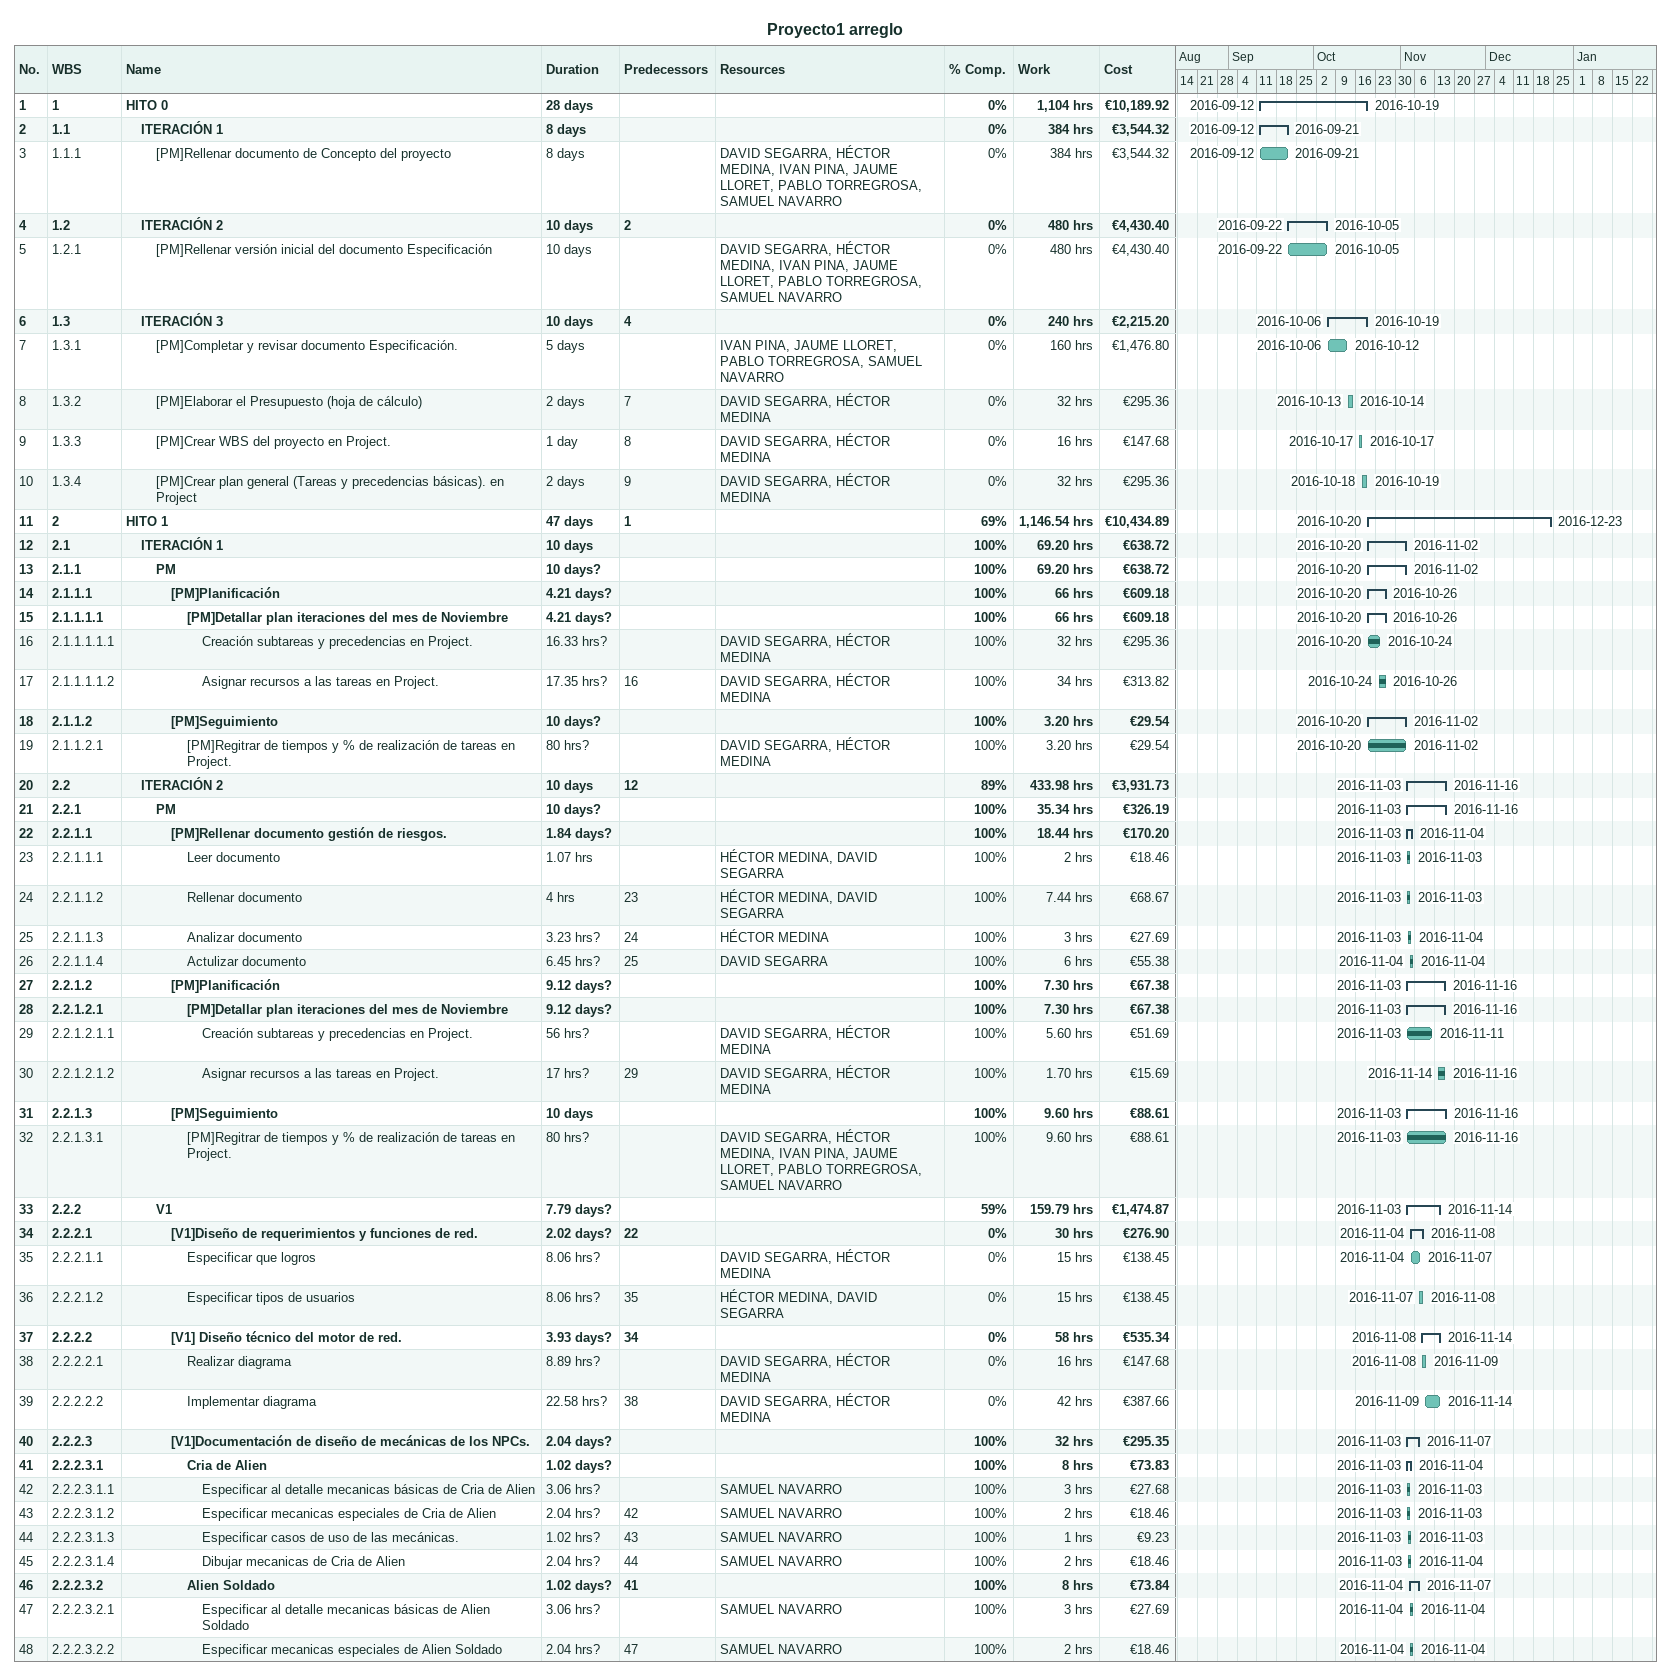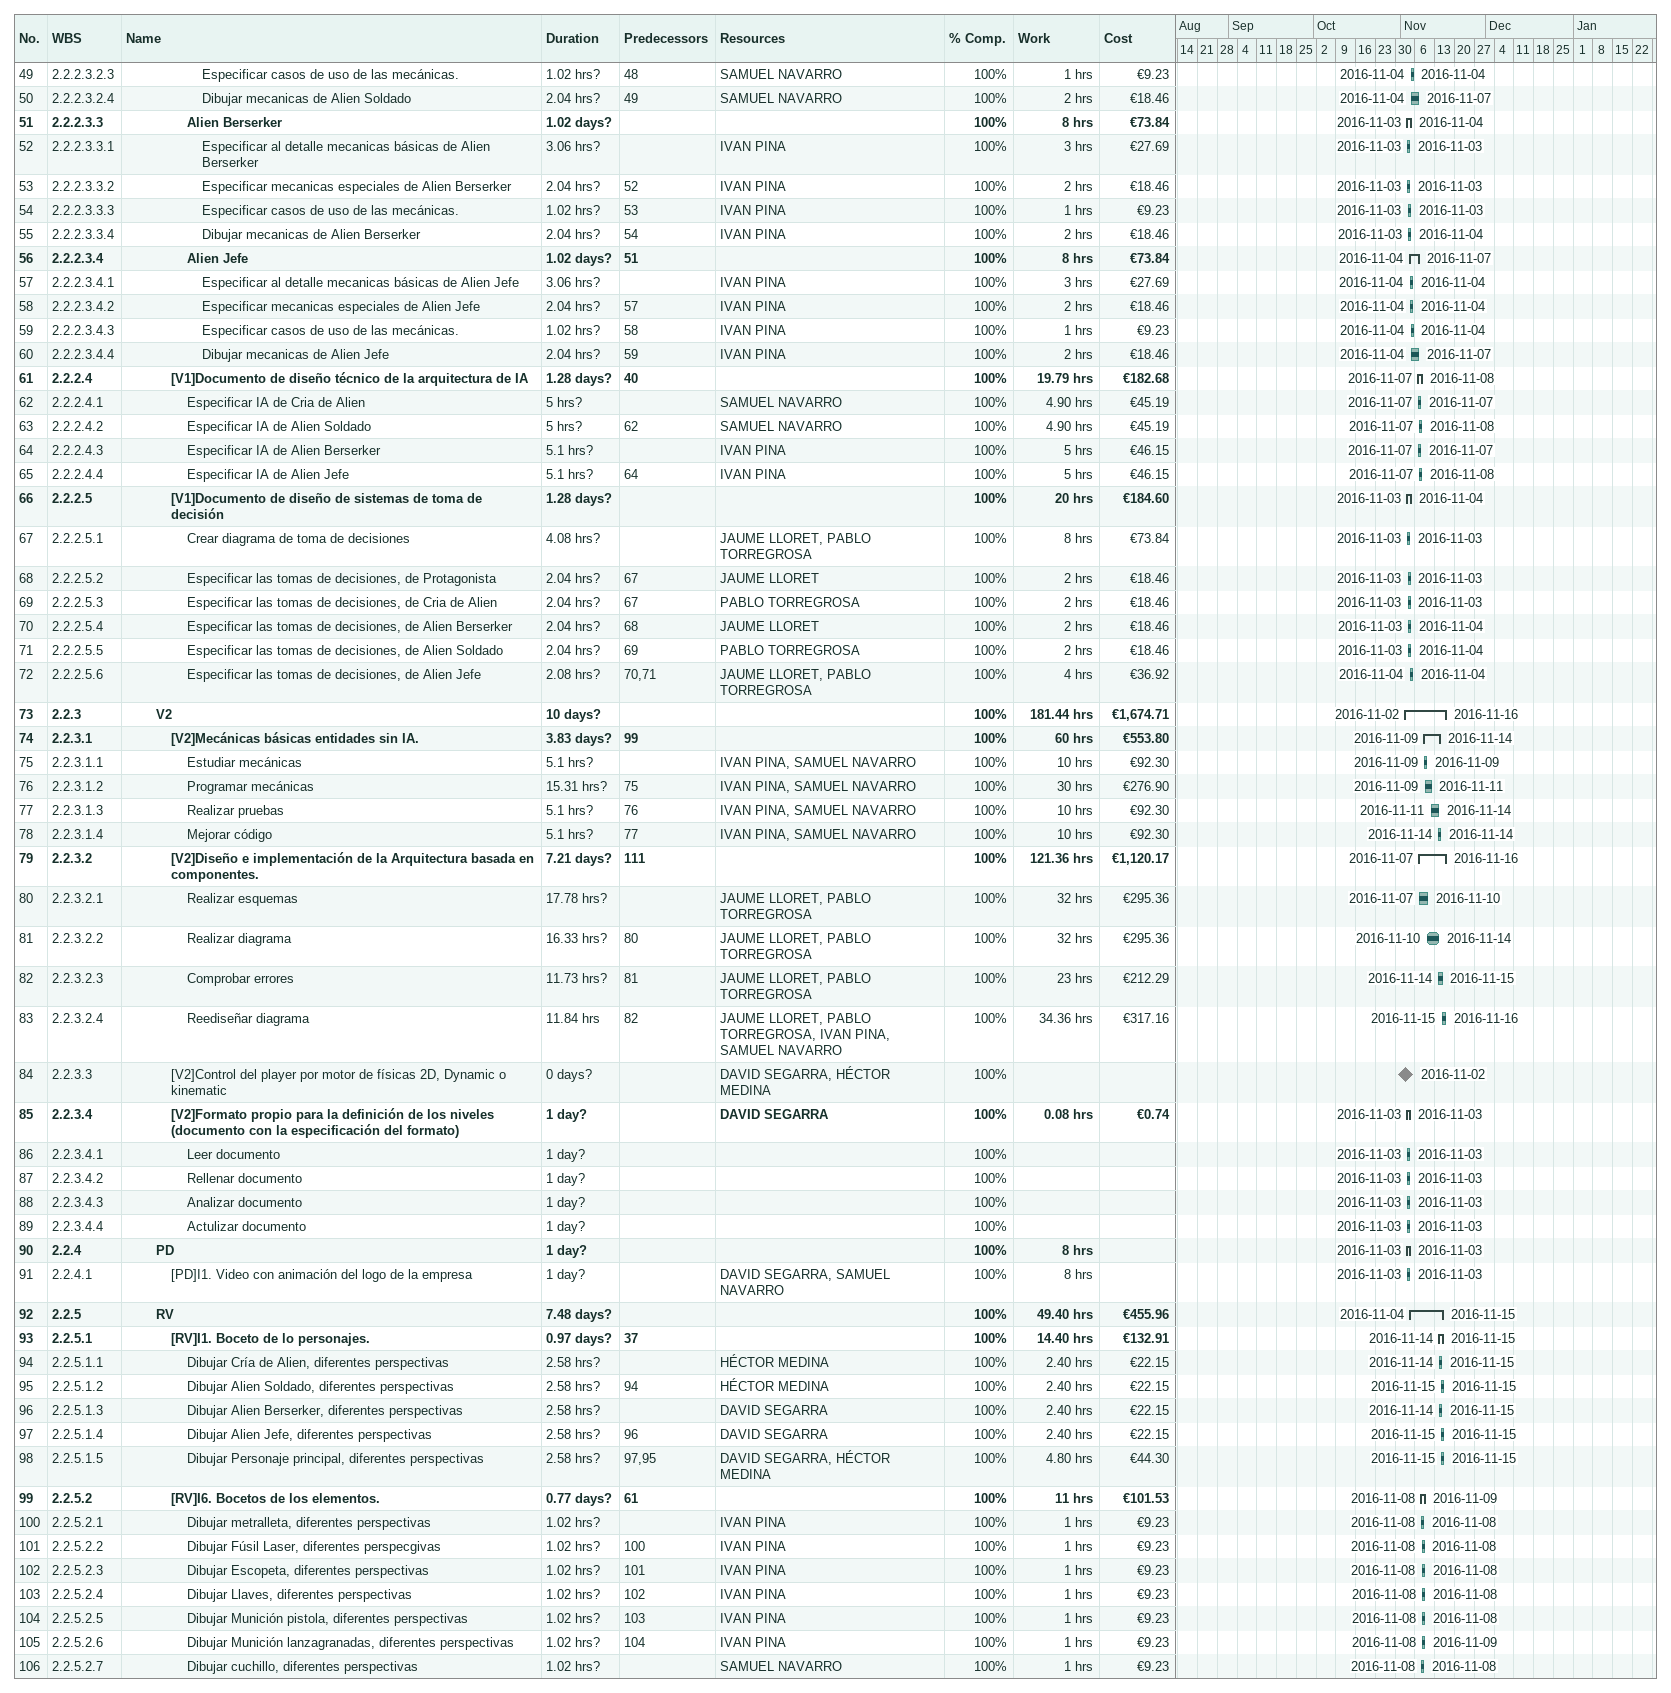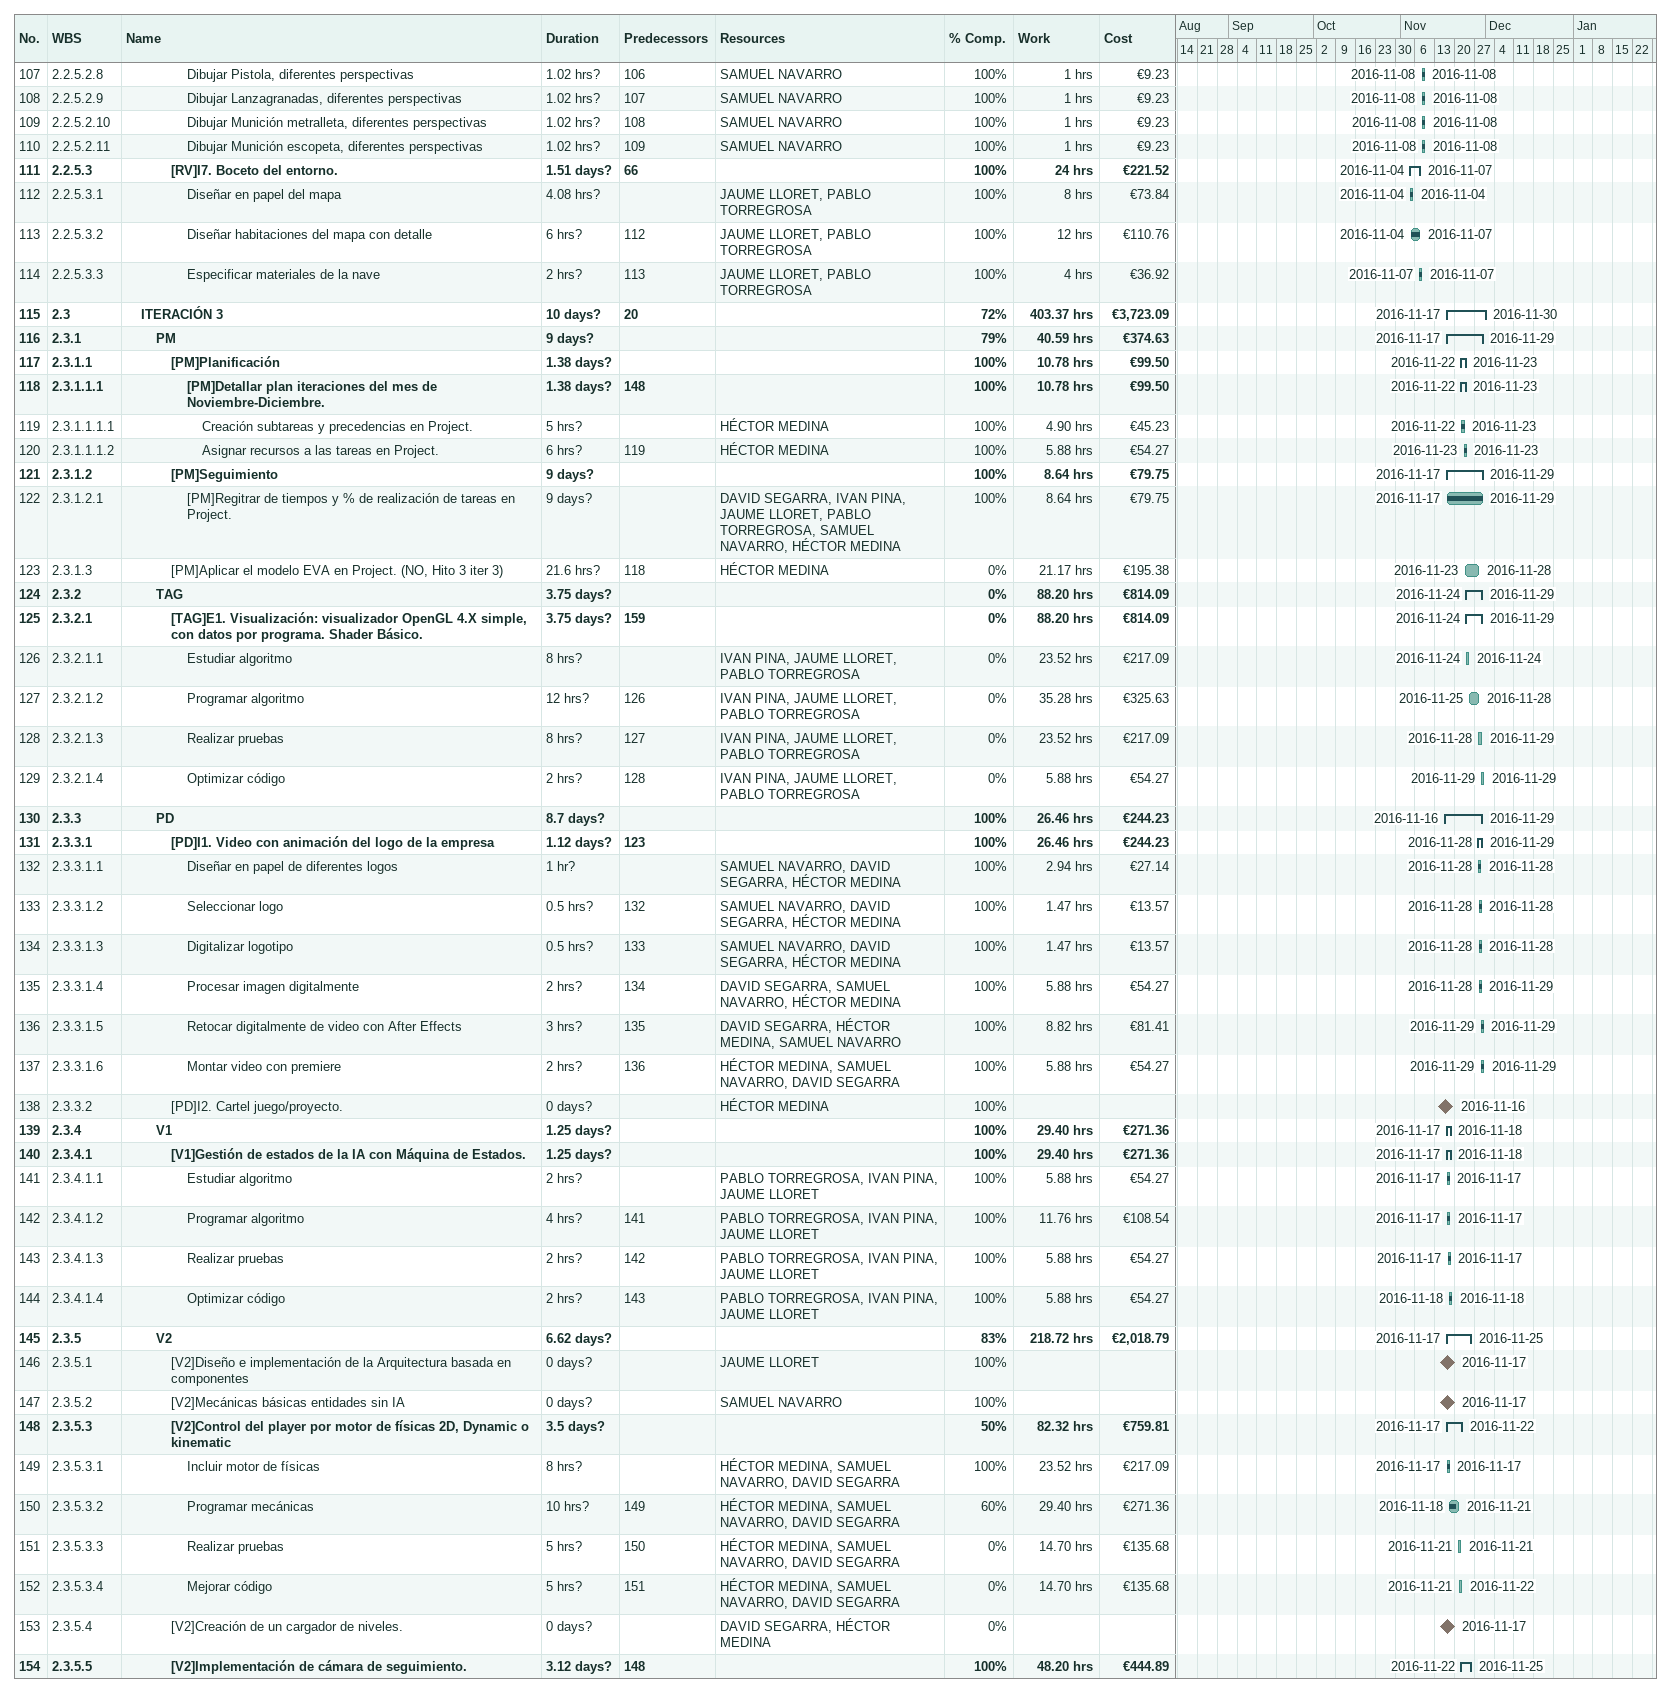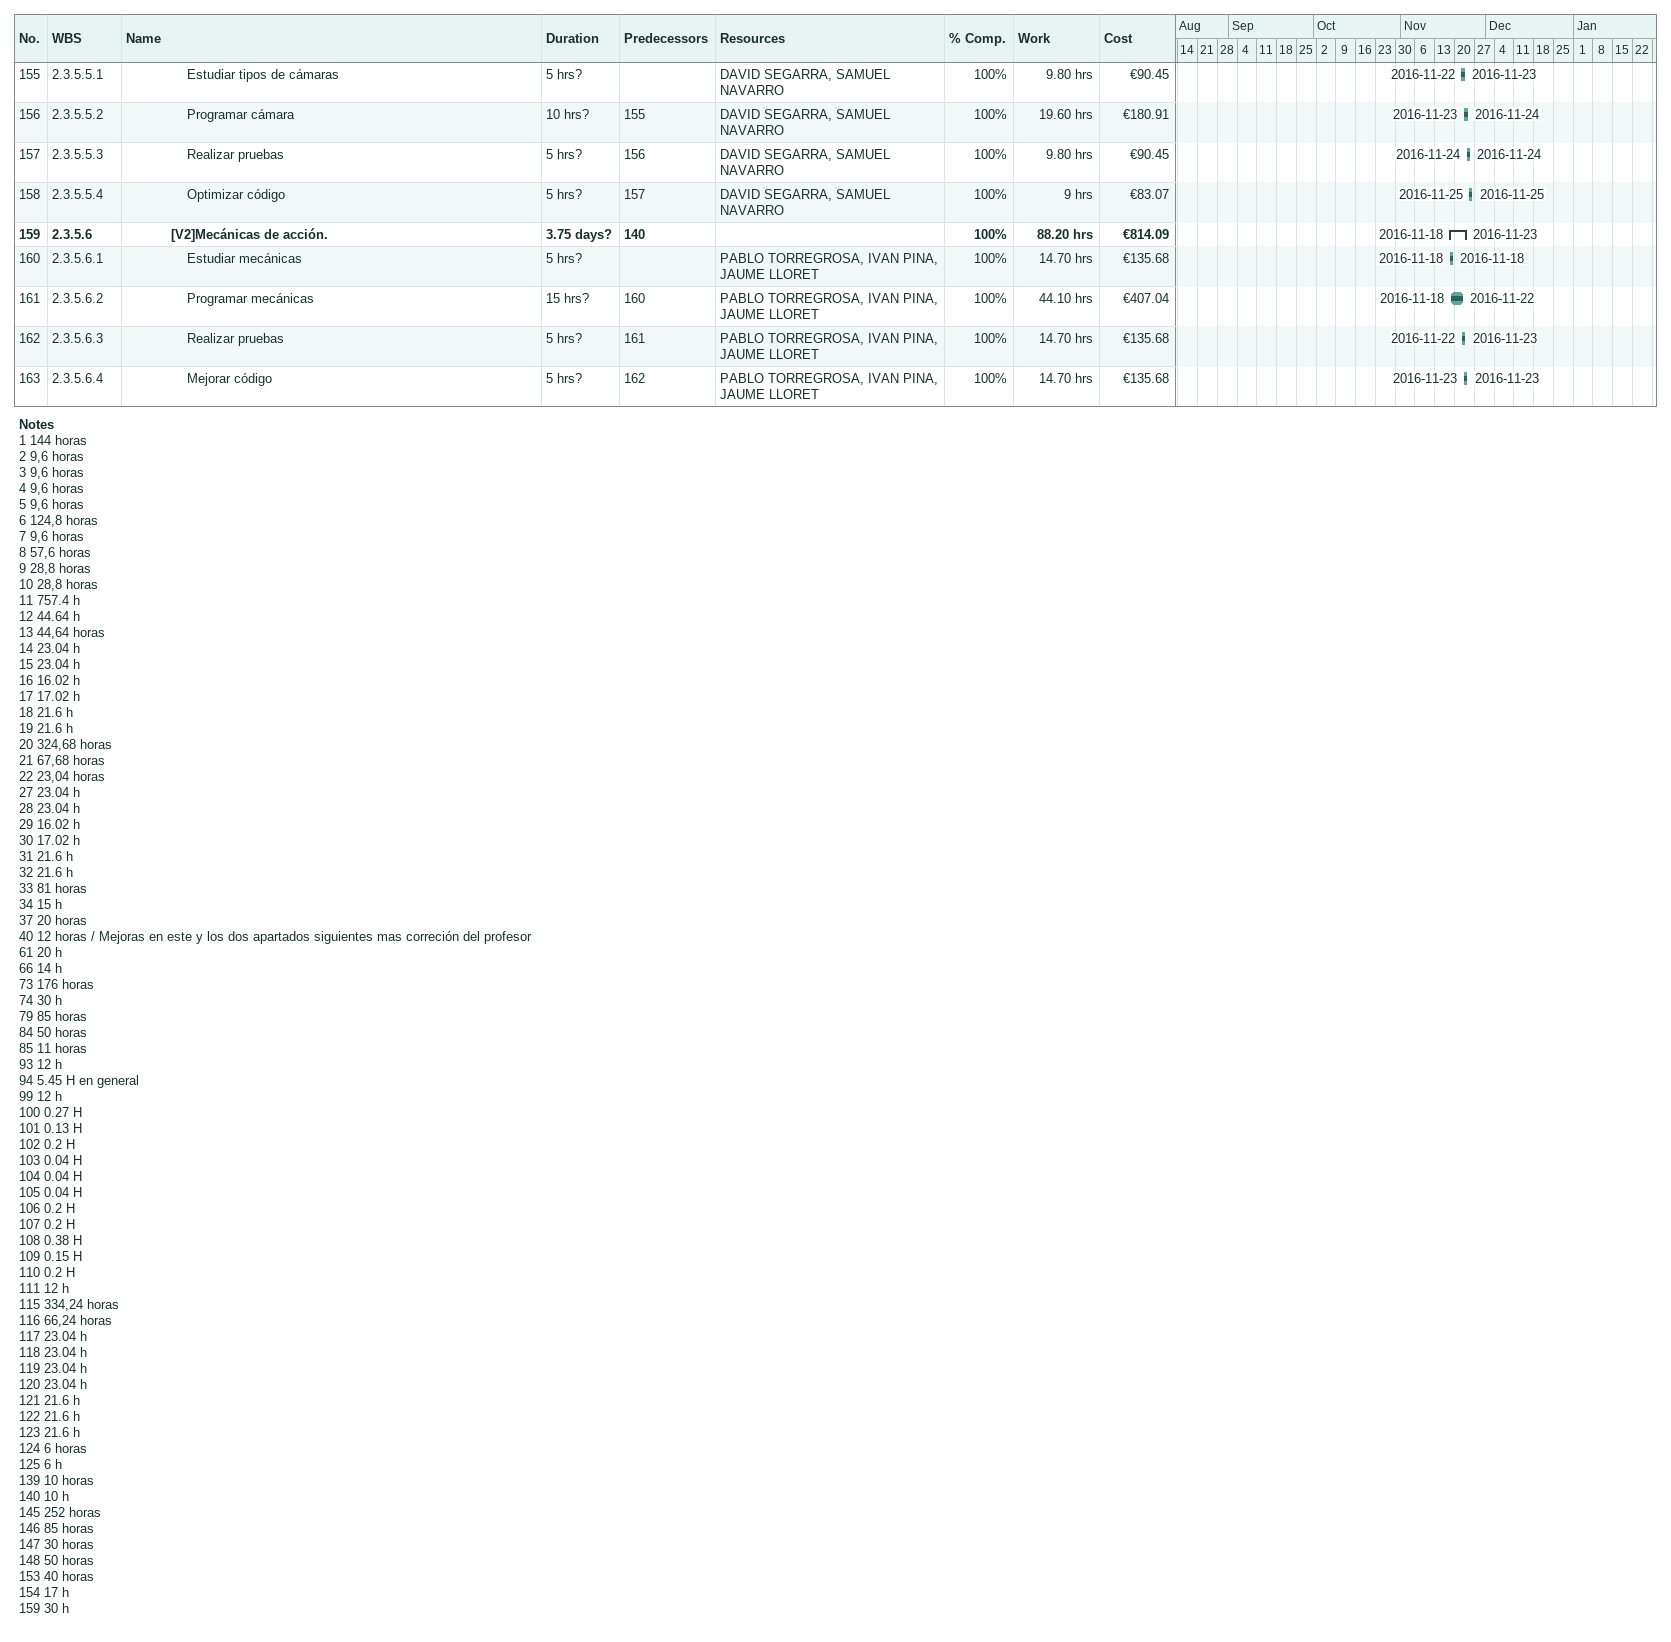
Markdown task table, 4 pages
Proyecto1 arreglo

| ID | WBS | Task | Duration | Start | Finish | Predecessors | Resources | % complete | Work (h) | Cost (€) |
|---|---|---|---|---|---|---|---|---|---|---|
| 1 | 1 | **HITO 0** | 28d | 2016-09-12 | 2016-10-19 |  |  | 0 | 1104 | 10189.92 |
| 2 | 1.1 | **ITERACIÓN 1** | 8d | 2016-09-12 | 2016-09-21 |  |  | 0 | 384 | 3544.32 |
| 3 | 1.1.1 | [PM]Rellenar documento de Concepto del proyecto | 8d | 2016-09-12 | 2016-09-21 |  | DAVID SEGARRA, HÉCTOR MEDINA, IVAN PINA, JAUME LLORET, PABLO TORREGROSA, SAMUEL NAVARRO | 0 | 384 | 3544.32 |
| 4 | 1.2 | **ITERACIÓN 2** | 10d | 2016-09-22 | 2016-10-05 | 2 |  | 0 | 480 | 4430.40 |
| 5 | 1.2.1 | [PM]Rellenar versión inicial del documento Especificación | 10d | 2016-09-22 | 2016-10-05 |  | DAVID SEGARRA, HÉCTOR MEDINA, IVAN PINA, JAUME LLORET, PABLO TORREGROSA, SAMUEL NAVARRO | 0 | 480 | 4430.40 |
| 6 | 1.3 | **ITERACIÓN 3** | 10d | 2016-10-06 | 2016-10-19 | 4 |  | 0 | 240 | 2215.20 |
| 7 | 1.3.1 | [PM]Completar y revisar documento Especificación. | 5d | 2016-10-06 | 2016-10-12 |  | IVAN PINA, JAUME LLORET, PABLO TORREGROSA, SAMUEL NAVARRO | 0 | 160 | 1476.80 |
| 8 | 1.3.2 | [PM]Elaborar el Presupuesto (hoja de cálculo) | 2d | 2016-10-13 | 2016-10-14 | 7 | DAVID SEGARRA, HÉCTOR MEDINA | 0 | 32 | 295.36 |
| 9 | 1.3.3 | [PM]Crear WBS del proyecto en Project. | 1d | 2016-10-17 | 2016-10-17 | 8 | DAVID SEGARRA, HÉCTOR MEDINA | 0 | 16 | 147.68 |
| 10 | 1.3.4 | [PM]Crear plan general (Tareas y precedencias básicas). en Project | 2d | 2016-10-18 | 2016-10-19 | 9 | DAVID SEGARRA, HÉCTOR MEDINA | 0 | 32 | 295.36 |
| 11 | 2 | **HITO 1** | 47d | 2016-10-20 | 2016-12-23 | 1 |  | 69 | 1146.54 | 10434.89 |
| 12 | 2.1 | **ITERACIÓN 1** | 10d | 2016-10-20 | 2016-11-02 |  |  | 100 | 69.20 | 638.72 |
| 13 | 2.1.1 | **PM** | 10d? | 2016-10-20 | 2016-11-02 |  |  | 100 | 69.20 | 638.72 |
| 14 | 2.1.1.1 | **[PM]Planificación** | 4.21d? | 2016-10-20 | 2016-10-26 |  |  | 100 | 66 | 609.18 |
| 15 | 2.1.1.1.1 | **[PM]Detallar plan iteraciones del mes de Noviembre** | 4.21d? | 2016-10-20 | 2016-10-26 |  |  | 100 | 66 | 609.18 |
| 16 | 2.1.1.1.1.1 | Creación subtareas y precedencias en Project. | 16.33h? | 2016-10-20 | 2016-10-24 |  | DAVID SEGARRA, HÉCTOR MEDINA | 100 | 32 | 295.36 |
| 17 | 2.1.1.1.1.2 | Asignar recursos a las tareas en Project. | 17.35h? | 2016-10-24 | 2016-10-26 | 16 | DAVID SEGARRA, HÉCTOR MEDINA | 100 | 34 | 313.82 |
| 18 | 2.1.1.2 | **[PM]Seguimiento** | 10d? | 2016-10-20 | 2016-11-02 |  |  | 100 | 3.20 | 29.54 |
| 19 | 2.1.1.2.1 | [PM]Regitrar de tiempos y % de realización de tareas en Project. | 80h? | 2016-10-20 | 2016-11-02 |  | DAVID SEGARRA, HÉCTOR MEDINA | 100 | 3.20 | 29.54 |
| 20 | 2.2 | **ITERACIÓN 2** | 10d | 2016-11-03 | 2016-11-16 | 12 |  | 89 | 433.98 | 3931.73 |
| 21 | 2.2.1 | **PM** | 10d? | 2016-11-03 | 2016-11-16 |  |  | 100 | 35.34 | 326.19 |
| 22 | 2.2.1.1 | **[PM]Rellenar documento gestión de riesgos.** | 1.84d? | 2016-11-03 | 2016-11-04 |  |  | 100 | 18.44 | 170.20 |
| 23 | 2.2.1.1.1 | Leer documento | 1.07h | 2016-11-03 | 2016-11-03 |  | HÉCTOR MEDINA, DAVID SEGARRA | 100 | 2 | 18.46 |
| 24 | 2.2.1.1.2 | Rellenar documento | 4h | 2016-11-03 | 2016-11-03 | 23 | HÉCTOR MEDINA, DAVID SEGARRA | 100 | 7.44 | 68.67 |
| 25 | 2.2.1.1.3 | Analizar documento | 3.23h? | 2016-11-03 | 2016-11-04 | 24 | HÉCTOR MEDINA | 100 | 3 | 27.69 |
| 26 | 2.2.1.1.4 | Actulizar documento | 6.45h? | 2016-11-04 | 2016-11-04 | 25 | DAVID SEGARRA | 100 | 6 | 55.38 |
| 27 | 2.2.1.2 | **[PM]Planificación** | 9.12d? | 2016-11-03 | 2016-11-16 |  |  | 100 | 7.30 | 67.38 |
| 28 | 2.2.1.2.1 | **[PM]Detallar plan iteraciones del mes de Noviembre** | 9.12d? | 2016-11-03 | 2016-11-16 |  |  | 100 | 7.30 | 67.38 |
| 29 | 2.2.1.2.1.1 | Creación subtareas y precedencias en Project. | 56h? | 2016-11-03 | 2016-11-11 |  | DAVID SEGARRA, HÉCTOR MEDINA | 100 | 5.60 | 51.69 |
| 30 | 2.2.1.2.1.2 | Asignar recursos a las tareas en Project. | 17h? | 2016-11-14 | 2016-11-16 | 29 | DAVID SEGARRA, HÉCTOR MEDINA | 100 | 1.70 | 15.69 |
| 31 | 2.2.1.3 | **[PM]Seguimiento** | 10d | 2016-11-03 | 2016-11-16 |  |  | 100 | 9.60 | 88.61 |
| 32 | 2.2.1.3.1 | [PM]Regitrar de tiempos y % de realización de tareas en Project. | 80h? | 2016-11-03 | 2016-11-16 |  | DAVID SEGARRA, HÉCTOR MEDINA, IVAN PINA, JAUME LLORET, PABLO TORREGROSA, SAMUEL NAVARRO | 100 | 9.60 | 88.61 |
| 33 | 2.2.2 | **V1** | 7.79d? | 2016-11-03 | 2016-11-14 |  |  | 59 | 159.79 | 1474.87 |
| 34 | 2.2.2.1 | **[V1]Diseño de requerimientos y funciones de red.** | 2.02d? | 2016-11-04 | 2016-11-08 | 22 |  | 0 | 30 | 276.90 |
| 35 | 2.2.2.1.1 | Especificar que logros | 8.06h? | 2016-11-04 | 2016-11-07 |  | DAVID SEGARRA, HÉCTOR MEDINA | 0 | 15 | 138.45 |
| 36 | 2.2.2.1.2 | Especificar tipos de usuarios | 8.06h? | 2016-11-07 | 2016-11-08 | 35 | HÉCTOR MEDINA, DAVID SEGARRA | 0 | 15 | 138.45 |
| 37 | 2.2.2.2 | **[V1] Diseño técnico del motor de red.** | 3.93d? | 2016-11-08 | 2016-11-14 | 34 |  | 0 | 58 | 535.34 |
| 38 | 2.2.2.2.1 | Realizar diagrama | 8.89h? | 2016-11-08 | 2016-11-09 |  | DAVID SEGARRA, HÉCTOR MEDINA | 0 | 16 | 147.68 |
| 39 | 2.2.2.2.2 | Implementar diagrama | 22.58h? | 2016-11-09 | 2016-11-14 | 38 | DAVID SEGARRA, HÉCTOR MEDINA | 0 | 42 | 387.66 |
| 40 | 2.2.2.3 | **[V1]Documentación de diseño de mecánicas de los NPCs.** | 2.04d? | 2016-11-03 | 2016-11-07 |  |  | 100 | 32 | 295.35 |
| 41 | 2.2.2.3.1 | **Cria de Alien** | 1.02d? | 2016-11-03 | 2016-11-04 |  |  | 100 | 8 | 73.83 |
| 42 | 2.2.2.3.1.1 | Especificar al detalle mecanicas básicas de Cria de Alien | 3.06h? | 2016-11-03 | 2016-11-03 |  | SAMUEL NAVARRO | 100 | 3 | 27.68 |
| 43 | 2.2.2.3.1.2 | Especificar mecanicas especiales de Cria de Alien | 2.04h? | 2016-11-03 | 2016-11-03 | 42 | SAMUEL NAVARRO | 100 | 2 | 18.46 |
| 44 | 2.2.2.3.1.3 | Especificar casos de uso de las mecánicas. | 1.02h? | 2016-11-03 | 2016-11-03 | 43 | SAMUEL NAVARRO | 100 | 1 | 9.23 |
| 45 | 2.2.2.3.1.4 | Dibujar mecanicas de Cria de Alien | 2.04h? | 2016-11-03 | 2016-11-04 | 44 | SAMUEL NAVARRO | 100 | 2 | 18.46 |
| 46 | 2.2.2.3.2 | **Alien Soldado** | 1.02d? | 2016-11-04 | 2016-11-07 | 41 |  | 100 | 8 | 73.84 |
| 47 | 2.2.2.3.2.1 | Especificar al detalle mecanicas básicas de Alien Soldado | 3.06h? | 2016-11-04 | 2016-11-04 |  | SAMUEL NAVARRO | 100 | 3 | 27.69 |
| 48 | 2.2.2.3.2.2 | Especificar mecanicas especiales de Alien Soldado | 2.04h? | 2016-11-04 | 2016-11-04 | 47 | SAMUEL NAVARRO | 100 | 2 | 18.46 |
| 49 | 2.2.2.3.2.3 | Especificar casos de uso de las mecánicas. | 1.02h? | 2016-11-04 | 2016-11-04 | 48 | SAMUEL NAVARRO | 100 | 1 | 9.23 |
| 50 | 2.2.2.3.2.4 | Dibujar mecanicas de Alien Soldado | 2.04h? | 2016-11-04 | 2016-11-07 | 49 | SAMUEL NAVARRO | 100 | 2 | 18.46 |
| 51 | 2.2.2.3.3 | **Alien Berserker** | 1.02d? | 2016-11-03 | 2016-11-04 |  |  | 100 | 8 | 73.84 |
| 52 | 2.2.2.3.3.1 | Especificar al detalle mecanicas básicas de Alien Berserker | 3.06h? | 2016-11-03 | 2016-11-03 |  | IVAN PINA | 100 | 3 | 27.69 |
| 53 | 2.2.2.3.3.2 | Especificar mecanicas especiales de Alien Berserker | 2.04h? | 2016-11-03 | 2016-11-03 | 52 | IVAN PINA | 100 | 2 | 18.46 |
| 54 | 2.2.2.3.3.3 | Especificar casos de uso de las mecánicas. | 1.02h? | 2016-11-03 | 2016-11-03 | 53 | IVAN PINA | 100 | 1 | 9.23 |
| 55 | 2.2.2.3.3.4 | Dibujar mecanicas de Alien Berserker | 2.04h? | 2016-11-03 | 2016-11-04 | 54 | IVAN PINA | 100 | 2 | 18.46 |
| 56 | 2.2.2.3.4 | **Alien Jefe** | 1.02d? | 2016-11-04 | 2016-11-07 | 51 |  | 100 | 8 | 73.84 |
| 57 | 2.2.2.3.4.1 | Especificar al detalle mecanicas básicas de Alien Jefe | 3.06h? | 2016-11-04 | 2016-11-04 |  | IVAN PINA | 100 | 3 | 27.69 |
| 58 | 2.2.2.3.4.2 | Especificar mecanicas especiales de Alien Jefe | 2.04h? | 2016-11-04 | 2016-11-04 | 57 | IVAN PINA | 100 | 2 | 18.46 |
| 59 | 2.2.2.3.4.3 | Especificar casos de uso de las mecánicas. | 1.02h? | 2016-11-04 | 2016-11-04 | 58 | IVAN PINA | 100 | 1 | 9.23 |
| 60 | 2.2.2.3.4.4 | Dibujar mecanicas de Alien Jefe | 2.04h? | 2016-11-04 | 2016-11-07 | 59 | IVAN PINA | 100 | 2 | 18.46 |
| 61 | 2.2.2.4 | **[V1]Documento de diseño técnico de la arquitectura de IA** | 1.28d? | 2016-11-07 | 2016-11-08 | 40 |  | 100 | 19.79 | 182.68 |
| 62 | 2.2.2.4.1 | Especificar IA de Cria de Alien | 5h? | 2016-11-07 | 2016-11-07 |  | SAMUEL NAVARRO | 100 | 4.90 | 45.19 |
| 63 | 2.2.2.4.2 | Especificar IA de Alien Soldado | 5h? | 2016-11-07 | 2016-11-08 | 62 | SAMUEL NAVARRO | 100 | 4.90 | 45.19 |
| 64 | 2.2.2.4.3 | Especificar IA de Alien Berserker | 5.1h? | 2016-11-07 | 2016-11-07 |  | IVAN PINA | 100 | 5 | 46.15 |
| 65 | 2.2.2.4.4 | Especificar IA de Alien Jefe | 5.1h? | 2016-11-07 | 2016-11-08 | 64 | IVAN PINA | 100 | 5 | 46.15 |
| 66 | 2.2.2.5 | **[V1]Documento de diseño de sistemas de toma de decisión** | 1.28d? | 2016-11-03 | 2016-11-04 |  |  | 100 | 20 | 184.60 |
| 67 | 2.2.2.5.1 | Crear diagrama de toma de decisiones | 4.08h? | 2016-11-03 | 2016-11-03 |  | JAUME LLORET, PABLO TORREGROSA | 100 | 8 | 73.84 |
| 68 | 2.2.2.5.2 | Especificar las tomas de decisiones, de Protagonista | 2.04h? | 2016-11-03 | 2016-11-03 | 67 | JAUME LLORET | 100 | 2 | 18.46 |
| 69 | 2.2.2.5.3 | Especificar las tomas de decisiones, de Cria de Alien | 2.04h? | 2016-11-03 | 2016-11-03 | 67 | PABLO TORREGROSA | 100 | 2 | 18.46 |
| 70 | 2.2.2.5.4 | Especificar las tomas de decisiones, de Alien Berserker | 2.04h? | 2016-11-03 | 2016-11-04 | 68 | JAUME LLORET | 100 | 2 | 18.46 |
| 71 | 2.2.2.5.5 | Especificar las tomas de decisiones, de Alien Soldado | 2.04h? | 2016-11-03 | 2016-11-04 | 69 | PABLO TORREGROSA | 100 | 2 | 18.46 |
| 72 | 2.2.2.5.6 | Especificar las tomas de decisiones, de Alien Jefe | 2.08h? | 2016-11-04 | 2016-11-04 | 70, 71 | JAUME LLORET, PABLO TORREGROSA | 100 | 4 | 36.92 |
| 73 | 2.2.3 | **V2** | 10d? | 2016-11-02 | 2016-11-16 |  |  | 100 | 181.44 | 1674.71 |
| 74 | 2.2.3.1 | **[V2]Mecánicas básicas entidades sin IA.** | 3.83d? | 2016-11-09 | 2016-11-14 | 99 |  | 100 | 60 | 553.80 |
| 75 | 2.2.3.1.1 | Estudiar mecánicas | 5.1h? | 2016-11-09 | 2016-11-09 |  | IVAN PINA, SAMUEL NAVARRO | 100 | 10 | 92.30 |
| 76 | 2.2.3.1.2 | Programar mecánicas | 15.31h? | 2016-11-09 | 2016-11-11 | 75 | IVAN PINA, SAMUEL NAVARRO | 100 | 30 | 276.90 |
| 77 | 2.2.3.1.3 | Realizar pruebas | 5.1h? | 2016-11-11 | 2016-11-14 | 76 | IVAN PINA, SAMUEL NAVARRO | 100 | 10 | 92.30 |
| 78 | 2.2.3.1.4 | Mejorar código | 5.1h? | 2016-11-14 | 2016-11-14 | 77 | IVAN PINA, SAMUEL NAVARRO | 100 | 10 | 92.30 |
| 79 | 2.2.3.2 | **[V2]Diseño e implementación de la Arquitectura basada en componentes.** | 7.21d? | 2016-11-07 | 2016-11-16 | 111 |  | 100 | 121.36 | 1120.17 |
| 80 | 2.2.3.2.1 | Realizar esquemas | 17.78h? | 2016-11-07 | 2016-11-10 |  | JAUME LLORET, PABLO TORREGROSA | 100 | 32 | 295.36 |
| 81 | 2.2.3.2.2 | Realizar diagrama | 16.33h? | 2016-11-10 | 2016-11-14 | 80 | JAUME LLORET, PABLO TORREGROSA | 100 | 32 | 295.36 |
| 82 | 2.2.3.2.3 | Comprobar errores | 11.73h? | 2016-11-14 | 2016-11-15 | 81 | JAUME LLORET, PABLO TORREGROSA | 100 | 23 | 212.29 |
| 83 | 2.2.3.2.4 | Reediseñar diagrama | 11.84h | 2016-11-15 | 2016-11-16 | 82 | JAUME LLORET, PABLO TORREGROSA, IVAN PINA, SAMUEL NAVARRO | 100 | 34.36 | 317.16 |
| 84 | 2.2.3.3 | [V2]Control del player por motor de físicas 2D, Dynamic o kinematic | 0d? | 2016-11-02 | 2016-11-02 |  | DAVID SEGARRA, HÉCTOR MEDINA | 100 |  |  |
| 85 | 2.2.3.4 | **[V2]Formato propio para la definición de los niveles (documento con la especificación del formato)** | 1d? | 2016-11-03 | 2016-11-03 |  | DAVID SEGARRA | 100 | 0.08 | 0.74 |
| 86 | 2.2.3.4.1 | Leer documento | 1d? | 2016-11-03 | 2016-11-03 |  |  | 100 |  |  |
| 87 | 2.2.3.4.2 | Rellenar documento | 1d? | 2016-11-03 | 2016-11-03 |  |  | 100 |  |  |
| 88 | 2.2.3.4.3 | Analizar documento | 1d? | 2016-11-03 | 2016-11-03 |  |  | 100 |  |  |
| 89 | 2.2.3.4.4 | Actulizar documento | 1d? | 2016-11-03 | 2016-11-03 |  |  | 100 |  |  |
| 90 | 2.2.4 | **PD** | 1d? | 2016-11-03 | 2016-11-03 |  |  | 100 | 8 |  |
| 91 | 2.2.4.1 | [PD]I1. Video con animación del logo de la empresa | 1d? | 2016-11-03 | 2016-11-03 |  | DAVID SEGARRA, SAMUEL NAVARRO | 100 | 8 |  |
| 92 | 2.2.5 | **RV** | 7.48d? | 2016-11-04 | 2016-11-15 |  |  | 100 | 49.40 | 455.96 |
| 93 | 2.2.5.1 | **[RV]I1. Boceto de lo personajes.** | 0.97d? | 2016-11-14 | 2016-11-15 | 37 |  | 100 | 14.40 | 132.91 |
| 94 | 2.2.5.1.1 | Dibujar Cría de Alien, diferentes perspectivas | 2.58h? | 2016-11-14 | 2016-11-15 |  | HÉCTOR MEDINA | 100 | 2.40 | 22.15 |
| 95 | 2.2.5.1.2 | Dibujar Alien Soldado, diferentes perspectivas | 2.58h? | 2016-11-15 | 2016-11-15 | 94 | HÉCTOR MEDINA | 100 | 2.40 | 22.15 |
| 96 | 2.2.5.1.3 | Dibujar Alien Berserker, diferentes perspectivas | 2.58h? | 2016-11-14 | 2016-11-15 |  | DAVID SEGARRA | 100 | 2.40 | 22.15 |
| 97 | 2.2.5.1.4 | Dibujar Alien Jefe, diferentes perspectivas | 2.58h? | 2016-11-15 | 2016-11-15 | 96 | DAVID SEGARRA | 100 | 2.40 | 22.15 |
| 98 | 2.2.5.1.5 | Dibujar Personaje principal, diferentes perspectivas | 2.58h? | 2016-11-15 | 2016-11-15 | 97, 95 | DAVID SEGARRA, HÉCTOR MEDINA | 100 | 4.80 | 44.30 |
| 99 | 2.2.5.2 | **[RV]I6. Bocetos de los elementos.** | 0.77d? | 2016-11-08 | 2016-11-09 | 61 |  | 100 | 11 | 101.53 |
| 100 | 2.2.5.2.1 | Dibujar metralleta, diferentes perspectivas | 1.02h? | 2016-11-08 | 2016-11-08 |  | IVAN PINA | 100 | 1 | 9.23 |
| 101 | 2.2.5.2.2 | Dibujar Fúsil Laser, diferentes perspecgivas | 1.02h? | 2016-11-08 | 2016-11-08 | 100 | IVAN PINA | 100 | 1 | 9.23 |
| 102 | 2.2.5.2.3 | Dibujar Escopeta, diferentes perspectivas | 1.02h? | 2016-11-08 | 2016-11-08 | 101 | IVAN PINA | 100 | 1 | 9.23 |
| 103 | 2.2.5.2.4 | Dibujar Llaves, diferentes perspectivas | 1.02h? | 2016-11-08 | 2016-11-08 | 102 | IVAN PINA | 100 | 1 | 9.23 |
| 104 | 2.2.5.2.5 | Dibujar Munición pistola, diferentes perspectivas | 1.02h? | 2016-11-08 | 2016-11-08 | 103 | IVAN PINA | 100 | 1 | 9.23 |
| 105 | 2.2.5.2.6 | Dibujar Munición lanzagranadas, diferentes perspectivas | 1.02h? | 2016-11-08 | 2016-11-09 | 104 | IVAN PINA | 100 | 1 | 9.23 |
| 106 | 2.2.5.2.7 | Dibujar cuchillo, diferentes perspectivas | 1.02h? | 2016-11-08 | 2016-11-08 |  | SAMUEL NAVARRO | 100 | 1 | 9.23 |
| 107 | 2.2.5.2.8 | Dibujar Pistola, diferentes perspectivas | 1.02h? | 2016-11-08 | 2016-11-08 | 106 | SAMUEL NAVARRO | 100 | 1 | 9.23 |
| 108 | 2.2.5.2.9 | Dibujar Lanzagranadas, diferentes perspectivas | 1.02h? | 2016-11-08 | 2016-11-08 | 107 | SAMUEL NAVARRO | 100 | 1 | 9.23 |
| 109 | 2.2.5.2.10 | Dibujar Munición metralleta, diferentes perspectivas | 1.02h? | 2016-11-08 | 2016-11-08 | 108 | SAMUEL NAVARRO | 100 | 1 | 9.23 |
| 110 | 2.2.5.2.11 | Dibujar Munición escopeta, diferentes perspectivas | 1.02h? | 2016-11-08 | 2016-11-08 | 109 | SAMUEL NAVARRO | 100 | 1 | 9.23 |
| 111 | 2.2.5.3 | **[RV]I7. Boceto del entorno.** | 1.51d? | 2016-11-04 | 2016-11-07 | 66 |  | 100 | 24 | 221.52 |
| 112 | 2.2.5.3.1 | Diseñar en papel del mapa | 4.08h? | 2016-11-04 | 2016-11-04 |  | JAUME LLORET, PABLO TORREGROSA | 100 | 8 | 73.84 |
| 113 | 2.2.5.3.2 | Diseñar habitaciones del mapa con detalle | 6h? | 2016-11-04 | 2016-11-07 | 112 | JAUME LLORET, PABLO TORREGROSA | 100 | 12 | 110.76 |
| 114 | 2.2.5.3.3 | Especificar materiales de la nave | 2h? | 2016-11-07 | 2016-11-07 | 113 | JAUME LLORET, PABLO TORREGROSA | 100 | 4 | 36.92 |
| 115 | 2.3 | **ITERACIÓN 3** | 10d? | 2016-11-17 | 2016-11-30 | 20 |  | 72 | 403.37 | 3723.09 |
| 116 | 2.3.1 | **PM** | 9d? | 2016-11-17 | 2016-11-29 |  |  | 79 | 40.59 | 374.63 |
| 117 | 2.3.1.1 | **[PM]Planificación** | 1.38d? | 2016-11-22 | 2016-11-23 |  |  | 100 | 10.78 | 99.50 |
| 118 | 2.3.1.1.1 | **[PM]Detallar plan iteraciones del mes de Noviembre-Diciembre.** | 1.38d? | 2016-11-22 | 2016-11-23 | 148 |  | 100 | 10.78 | 99.50 |
| 119 | 2.3.1.1.1.1 | Creación subtareas y precedencias en Project. | 5h? | 2016-11-22 | 2016-11-23 |  | HÉCTOR MEDINA | 100 | 4.90 | 45.23 |
| 120 | 2.3.1.1.1.2 | Asignar recursos a las tareas en Project. | 6h? | 2016-11-23 | 2016-11-23 | 119 | HÉCTOR MEDINA | 100 | 5.88 | 54.27 |
| 121 | 2.3.1.2 | **[PM]Seguimiento** | 9d? | 2016-11-17 | 2016-11-29 |  |  | 100 | 8.64 | 79.75 |
| 122 | 2.3.1.2.1 | [PM]Regitrar de tiempos y % de realización de tareas en Project. | 9d? | 2016-11-17 | 2016-11-29 |  | DAVID SEGARRA, IVAN PINA, JAUME LLORET, PABLO TORREGROSA, SAMUEL NAVARRO, HÉCTOR MEDINA | 100 | 8.64 | 79.75 |
| 123 | 2.3.1.3 | [PM]Aplicar el modelo EVA en Project. (NO, Hito 3 iter 3) | 21.6h? | 2016-11-23 | 2016-11-28 | 118 | HÉCTOR MEDINA | 0 | 21.17 | 195.38 |
| 124 | 2.3.2 | **TAG** | 3.75d? | 2016-11-24 | 2016-11-29 |  |  | 0 | 88.20 | 814.09 |
| 125 | 2.3.2.1 | **[TAG]E1. Visualización: visualizador OpenGL 4.X simple, con datos por programa. Shader Básico.** | 3.75d? | 2016-11-24 | 2016-11-29 | 159 |  | 0 | 88.20 | 814.09 |
| 126 | 2.3.2.1.1 | Estudiar algoritmo | 8h? | 2016-11-24 | 2016-11-24 |  | IVAN PINA, JAUME LLORET, PABLO TORREGROSA | 0 | 23.52 | 217.09 |
| 127 | 2.3.2.1.2 | Programar algoritmo | 12h? | 2016-11-25 | 2016-11-28 | 126 | IVAN PINA, JAUME LLORET, PABLO TORREGROSA | 0 | 35.28 | 325.63 |
| 128 | 2.3.2.1.3 | Realizar pruebas | 8h? | 2016-11-28 | 2016-11-29 | 127 | IVAN PINA, JAUME LLORET, PABLO TORREGROSA | 0 | 23.52 | 217.09 |
| 129 | 2.3.2.1.4 | Optimizar código | 2h? | 2016-11-29 | 2016-11-29 | 128 | IVAN PINA, JAUME LLORET, PABLO TORREGROSA | 0 | 5.88 | 54.27 |
| 130 | 2.3.3 | **PD** | 8.7d? | 2016-11-16 | 2016-11-29 |  |  | 100 | 26.46 | 244.23 |
| 131 | 2.3.3.1 | **[PD]I1. Video con animación del logo de la empresa** | 1.12d? | 2016-11-28 | 2016-11-29 | 123 |  | 100 | 26.46 | 244.23 |
| 132 | 2.3.3.1.1 | Diseñar en papel de diferentes logos | 1h? | 2016-11-28 | 2016-11-28 |  | SAMUEL NAVARRO, DAVID SEGARRA, HÉCTOR MEDINA | 100 | 2.94 | 27.14 |
| 133 | 2.3.3.1.2 | Seleccionar logo | 0.5h? | 2016-11-28 | 2016-11-28 | 132 | SAMUEL NAVARRO, DAVID SEGARRA, HÉCTOR MEDINA | 100 | 1.47 | 13.57 |
| 134 | 2.3.3.1.3 | Digitalizar logotipo | 0.5h? | 2016-11-28 | 2016-11-28 | 133 | SAMUEL NAVARRO, DAVID SEGARRA, HÉCTOR MEDINA | 100 | 1.47 | 13.57 |
| 135 | 2.3.3.1.4 | Procesar imagen digitalmente | 2h? | 2016-11-28 | 2016-11-29 | 134 | DAVID SEGARRA, SAMUEL NAVARRO, HÉCTOR MEDINA | 100 | 5.88 | 54.27 |
| 136 | 2.3.3.1.5 | Retocar digitalmente de video con After Effects | 3h? | 2016-11-29 | 2016-11-29 | 135 | DAVID SEGARRA, HÉCTOR MEDINA, SAMUEL NAVARRO | 100 | 8.82 | 81.41 |
| 137 | 2.3.3.1.6 | Montar video con premiere | 2h? | 2016-11-29 | 2016-11-29 | 136 | HÉCTOR MEDINA, SAMUEL NAVARRO, DAVID SEGARRA | 100 | 5.88 | 54.27 |
| 138 | 2.3.3.2 | [PD]I2. Cartel juego/proyecto. | 0d? | 2016-11-16 | 2016-11-16 |  | HÉCTOR MEDINA | 100 |  |  |
| 139 | 2.3.4 | **V1** | 1.25d? | 2016-11-17 | 2016-11-18 |  |  | 100 | 29.40 | 271.36 |
| 140 | 2.3.4.1 | **[V1]Gestión de estados de la IA con Máquina de Estados.** | 1.25d? | 2016-11-17 | 2016-11-18 |  |  | 100 | 29.40 | 271.36 |
| 141 | 2.3.4.1.1 | Estudiar algoritmo | 2h? | 2016-11-17 | 2016-11-17 |  | PABLO TORREGROSA, IVAN PINA, JAUME LLORET | 100 | 5.88 | 54.27 |
| 142 | 2.3.4.1.2 | Programar algoritmo | 4h? | 2016-11-17 | 2016-11-17 | 141 | PABLO TORREGROSA, IVAN PINA, JAUME LLORET | 100 | 11.76 | 108.54 |
| 143 | 2.3.4.1.3 | Realizar pruebas | 2h? | 2016-11-17 | 2016-11-17 | 142 | PABLO TORREGROSA, IVAN PINA, JAUME LLORET | 100 | 5.88 | 54.27 |
| 144 | 2.3.4.1.4 | Optimizar código | 2h? | 2016-11-18 | 2016-11-18 | 143 | PABLO TORREGROSA, IVAN PINA, JAUME LLORET | 100 | 5.88 | 54.27 |
| 145 | 2.3.5 | **V2** | 6.62d? | 2016-11-17 | 2016-11-25 |  |  | 83 | 218.72 | 2018.79 |
| 146 | 2.3.5.1 | [V2]Diseño e implementación de la Arquitectura basada en componentes | 0d? | 2016-11-17 | 2016-11-17 |  | JAUME LLORET | 100 |  |  |
| 147 | 2.3.5.2 | [V2]Mecánicas básicas entidades sin IA | 0d? | 2016-11-17 | 2016-11-17 |  | SAMUEL NAVARRO | 100 |  |  |
| 148 | 2.3.5.3 | **[V2]Control del player por motor de físicas 2D, Dynamic o kinematic** | 3.5d? | 2016-11-17 | 2016-11-22 |  |  | 50 | 82.32 | 759.81 |
| 149 | 2.3.5.3.1 | Incluir motor de físicas | 8h? | 2016-11-17 | 2016-11-17 |  | HÉCTOR MEDINA, SAMUEL NAVARRO, DAVID SEGARRA | 100 | 23.52 | 217.09 |
| 150 | 2.3.5.3.2 | Programar mecánicas | 10h? | 2016-11-18 | 2016-11-21 | 149 | HÉCTOR MEDINA, SAMUEL NAVARRO, DAVID SEGARRA | 60 | 29.40 | 271.36 |
| 151 | 2.3.5.3.3 | Realizar pruebas | 5h? | 2016-11-21 | 2016-11-21 | 150 | HÉCTOR MEDINA, SAMUEL NAVARRO, DAVID SEGARRA | 0 | 14.70 | 135.68 |
| 152 | 2.3.5.3.4 | Mejorar código | 5h? | 2016-11-21 | 2016-11-22 | 151 | HÉCTOR MEDINA, SAMUEL NAVARRO, DAVID SEGARRA | 0 | 14.70 | 135.68 |
| 153 | 2.3.5.4 | [V2]Creación de un cargador de niveles. | 0d? | 2016-11-17 | 2016-11-17 |  | DAVID SEGARRA, HÉCTOR MEDINA | 0 |  |  |
| 154 | 2.3.5.5 | **[V2]Implementación de cámara de seguimiento.** | 3.12d? | 2016-11-22 | 2016-11-25 | 148 |  | 100 | 48.20 | 444.89 |
| 155 | 2.3.5.5.1 | Estudiar tipos de cámaras | 5h? | 2016-11-22 | 2016-11-23 |  | DAVID SEGARRA, SAMUEL NAVARRO | 100 | 9.80 | 90.45 |
| 156 | 2.3.5.5.2 | Programar cámara | 10h? | 2016-11-23 | 2016-11-24 | 155 | DAVID SEGARRA, SAMUEL NAVARRO | 100 | 19.60 | 180.91 |
| 157 | 2.3.5.5.3 | Realizar pruebas | 5h? | 2016-11-24 | 2016-11-24 | 156 | DAVID SEGARRA, SAMUEL NAVARRO | 100 | 9.80 | 90.45 |
| 158 | 2.3.5.5.4 | Optimizar código | 5h? | 2016-11-25 | 2016-11-25 | 157 | DAVID SEGARRA, SAMUEL NAVARRO | 100 | 9 | 83.07 |
| 159 | 2.3.5.6 | **[V2]Mecánicas de acción.** | 3.75d? | 2016-11-18 | 2016-11-23 | 140 |  | 100 | 88.20 | 814.09 |
| 160 | 2.3.5.6.1 | Estudiar mecánicas | 5h? | 2016-11-18 | 2016-11-18 |  | PABLO TORREGROSA, IVAN PINA, JAUME LLORET | 100 | 14.70 | 135.68 |
| 161 | 2.3.5.6.2 | Programar mecánicas | 15h? | 2016-11-18 | 2016-11-22 | 160 | PABLO TORREGROSA, IVAN PINA, JAUME LLORET | 100 | 44.10 | 407.04 |
| 162 | 2.3.5.6.3 | Realizar pruebas | 5h? | 2016-11-22 | 2016-11-23 | 161 | PABLO TORREGROSA, IVAN PINA, JAUME LLORET | 100 | 14.70 | 135.68 |
| 163 | 2.3.5.6.4 | Mejorar código | 5h? | 2016-11-23 | 2016-11-23 | 162 | PABLO TORREGROSA, IVAN PINA, JAUME LLORET | 100 | 14.70 | 135.68 |

Notes
- 1: 144 horas
- 2: 9,6 horas
- 3: 9,6 horas
- 4: 9,6 horas
- 5: 9,6 horas
- 6: 124,8 horas
- 7: 9,6 horas
- 8: 57,6 horas
- 9: 28,8 horas
- 10: 28,8 horas
- 11: 757.4 h
- 12: 44.64 h
- 13: 44,64 horas
- 14: 23.04 h
- 15: 23.04 h
- 16: 16.02 h
- 17: 17.02 h
- 18: 21.6 h
- 19: 21.6 h
- 20: 324,68 horas
- 21: 67,68 horas
- 22: 23,04 horas
- 27: 23.04 h
- 28: 23.04 h
- 29: 16.02 h
- 30: 17.02 h
- 31: 21.6 h
- 32: 21.6 h
- 33: 81 horas
- 34: 15 h
- 37: 20 horas
- 40: 12 horas / Mejoras en este y los dos apartados siguientes mas correción del profesor
- 61: 20 h
- 66: 14 h
- 73: 176 horas
- 74: 30 h
- 79: 85 horas
- 84: 50 horas
- 85: 11 horas
- 93: 12 h
- 94: 5.45 H en general
- 99: 12 h
- 100: 0.27 H
- 101: 0.13 H
- 102: 0.2 H
- 103: 0.04 H
- 104: 0.04 H
- 105: 0.04 H
- 106: 0.2 H
- 107: 0.2 H
- 108: 0.38 H
- 109: 0.15 H
- 110: 0.2 H
- 111: 12 h
- 115: 334,24 horas
- 116: 66,24 horas
- 117: 23.04 h
- 118: 23.04 h
- 119: 23.04 h
- 120: 23.04 h
- 121: 21.6 h
- 122: 21.6 h
- 123: 21.6 h
- 124: 6 horas
- 125: 6 h
- 139: 10 horas
- 140: 10 h
- 145: 252 horas
- 146: 85 horas
- 147: 30 horas
- 148: 50 horas
- 153: 40 horas
- 154: 17 h
- 159: 30 h
